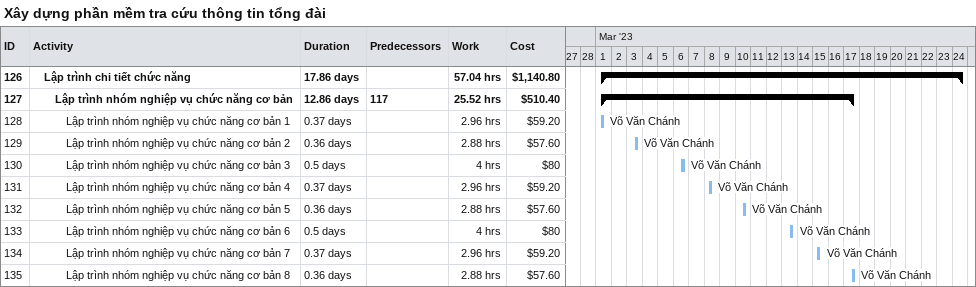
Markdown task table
Xây dựng phần mềm tra cứu thông tin tổng đài

| ID | Level | Task | Duration | Start | Finish | Predecessors | Resources | Work (h) | Cost ($) |
|---|---|---|---|---|---|---|---|---|---|
| 126 | 2 | **Lập trình chi tiết chức năng** | 17.86d | 2023-03-01 | 2023-03-24 |  |  | 57.04 | 1140.80 |
| 127 | 3 | **Lập trình nhóm nghiệp vụ chức năng cơ bản** | 12.86d | 2023-03-01 | 2023-03-17 | 117 |  | 25.52 | 510.40 |
| 128 | 4 | Lập trình nhóm nghiệp vụ chức năng cơ bản 1 | 0.37d | 2023-03-01 | 2023-03-01 |  | Võ Văn Chánh | 2.96 | 59.20 |
| 129 | 4 | Lập trình nhóm nghiệp vụ chức năng cơ bản 2 | 0.36d | 2023-03-03 | 2023-03-03 |  | Võ Văn Chánh | 2.88 | 57.60 |
| 130 | 4 | Lập trình nhóm nghiệp vụ chức năng cơ bản 3 | 0.5d | 2023-03-06 | 2023-03-06 |  | Võ Văn Chánh | 4 | 80 |
| 131 | 4 | Lập trình nhóm nghiệp vụ chức năng cơ bản 4 | 0.37d | 2023-03-08 | 2023-03-08 |  | Võ Văn Chánh | 2.96 | 59.20 |
| 132 | 4 | Lập trình nhóm nghiệp vụ chức năng cơ bản 5 | 0.36d | 2023-03-10 | 2023-03-10 |  | Võ Văn Chánh | 2.88 | 57.60 |
| 133 | 4 | Lập trình nhóm nghiệp vụ chức năng cơ bản 6 | 0.5d | 2023-03-13 | 2023-03-13 |  | Võ Văn Chánh | 4 | 80 |
| 134 | 4 | Lập trình nhóm nghiệp vụ chức năng cơ bản 7 | 0.37d | 2023-03-15 | 2023-03-15 |  | Võ Văn Chánh | 2.96 | 59.20 |
| 135 | 4 | Lập trình nhóm nghiệp vụ chức năng cơ bản 8 | 0.36d | 2023-03-17 | 2023-03-17 |  | Võ Văn Chánh | 2.88 | 57.60 |
